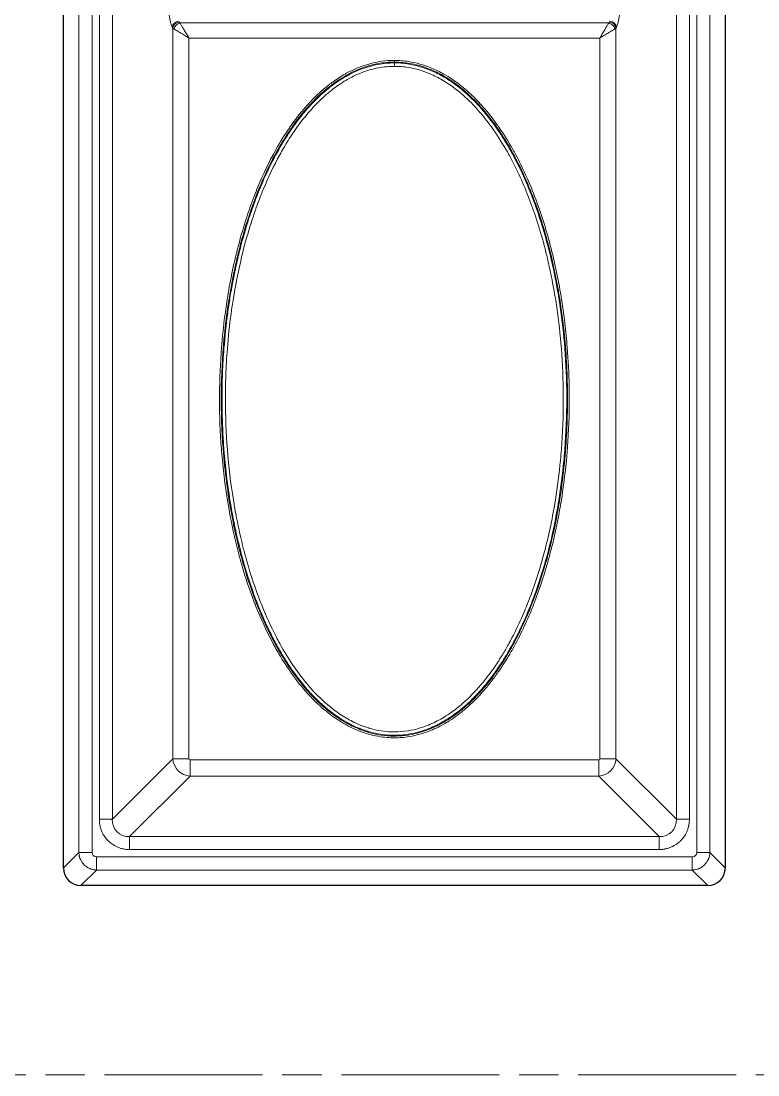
# Model space of a CAD drawing. Header units: millimetres. Extents: x 0 to 1486, y 0 to 1051.
# Drawn here: x 305.14 to 338.2, y 289.51 to 336.79 of the extents above; entities that cross this region are included whole.
import ezdxf

# ---------------------------------------------------------------- set-up
doc = ezdxf.new("R2010")
doc.units = ezdxf.units.MM
doc.header["$LTSCALE"] = 1.25
doc.linetypes.add('CHAIN', pattern=[0.3543, 0.2362, -0.0295, 0.0591, -0.0295])
for name, color, linetype, lineweight, true_color in [('Mittellinie(DIN)', 7, 'CHAIN', 15, 0x262659), ('Sichtbare Kanten(DIN)', 7, 'Continuous', 25, 0x262659), ('Sichtbare tangentiale Kanten(DIN)', 7, 'Continuous', 15, 0x1a1a3e)]:
    doc.layers.add(name, color=color, linetype=linetype, lineweight=lineweight, true_color=true_color)

msp = doc.modelspace()

# ---------------------------------------------------------------- linework, layer by layer
at = {"layer": 'Mittellinie(DIN)', "ltscale": 23.990969}
msp.add_line((192.013, 289.508), (1084.263, 289.508), dxfattribs=at)
at = {"layer": 'Sichtbare Kanten(DIN)'}
for p, q in [((307.038, 298.796), (307.038, 411.92)), ((336.738, 411.92), (336.738, 298.796)), ((335.95, 298.008), (307.826, 298.008))]:
    msp.add_line(p, q, dxfattribs=at)
for centre, major_axis in [((307.851, 298.82), (-0.583, -0.583)), ((335.926, 298.82), (0.583, -0.583))]:
    msp.add_ellipse(centre, major_axis=major_axis, ratio=0.970288, start_param=5.512866, end_param=7.053504, dxfattribs=at)
at = {"layer": 'Sichtbare tangentiale Kanten(DIN)'}
for p, q in [((307.732, 299.49), (307.732, 411.227)), ((308.323, 299.49), (308.323, 411.227)), ((335.454, 299.49), (335.454, 411.227)), ((336.045, 299.49), (336.045, 411.227)), ((308.651, 300.979), (308.651, 337.061)), ((309.233, 300.979), (309.233, 337.061)), ((312.236, 336.747), (312.214, 336.79)), ((312.268, 336.704), (331.508, 336.704)), ((331.541, 336.747), (331.562, 336.79)), ((334.544, 300.979), (334.544, 337.061)), ((335.126, 300.979), (335.126, 337.061)), ((311.945, 336.478), (311.923, 336.52)), ((311.945, 303.691), (311.945, 336.478)), ((331.832, 336.478), (331.853, 336.52)), ((331.832, 303.691), (331.832, 336.478)), ((312.672, 336.03), (331.104, 336.03)), ((312.672, 303.691), (312.672, 336.03)), ((331.104, 303.691), (331.104, 336.03)), ((321.888, 335.025), (321.888, 334.949)), ((321.888, 334.949), (321.888, 334.913)), ((321.888, 334.913), (321.888, 334.759)), ((309.233, 300.979), (311.945, 303.691)), ((311.945, 303.691), (312.672, 303.691)), ((312.721, 303.642), (331.056, 303.642)), ((312.721, 302.915), (312.721, 303.642)), ((331.056, 303.642), (331.056, 302.915)), ((331.832, 303.691), (331.104, 303.691)), ((334.544, 300.979), (331.832, 303.691)), ((310.009, 300.203), (312.721, 302.915)), ((312.721, 302.915), (331.056, 302.915)), ((333.767, 300.203), (331.056, 302.915)), ((308.651, 300.979), (309.233, 300.979)), ((335.126, 300.979), (334.544, 300.979)), ((310.009, 299.621), (310.009, 300.203)), ((310.009, 300.203), (333.767, 300.203)), ((333.767, 300.203), (333.767, 299.621)), ((307.038, 298.796), (307.732, 299.49)), ((307.732, 299.49), (308.323, 299.49)), ((310.009, 299.621), (333.767, 299.621)), ((336.045, 299.49), (335.454, 299.49)), ((336.738, 298.796), (336.045, 299.49)), ((308.52, 299.293), (335.257, 299.293)), ((308.52, 298.702), (308.52, 299.293)), ((335.257, 299.293), (335.257, 298.702)), ((307.826, 298.008), (308.52, 298.702)), ((308.52, 298.702), (335.257, 298.702)), ((335.95, 298.008), (335.257, 298.702))]:
    msp.add_line(p, q, dxfattribs=at)
for centre, major_axis, ratio, start_param, end_param in [((312.054, 337.595), (-0.001, 1.197), 0.249407, 2.033422, 2.685728), ((312.214, 336.52), (-0.267, -0.136), 0.876427, 4.292601, 5.756816), ((312.236, 336.478), (-0.267, -0.136), 0.876427, 4.292601, 5.756816), ((312.268, 336.434), (-0.212, -0.212), 0.822157, 4.024283, 5.400495), ((312.761, 336.799), (-0.539, 0), 0.439726, 0.219686, 0.413587), ((331.015, 336.799), (0.539, 0), 0.439726, 5.869599, 6.063499), ((331.508, 336.434), (0.212, -0.212), 0.822157, 0.88269, 2.258902), ((331.541, 336.478), (0.267, -0.136), 0.876427, 0.526369, 1.990584), ((331.562, 336.52), (0.267, -0.136), 0.876427, 0.526369, 1.990584), ((331.723, 337.595), (0.001, 1.197), 0.249407, 3.597457, 4.249764), ((312.726, 336.531), (-0.803, 0), 0.281851, 0.234549, 0.438861), ((331.051, 336.531), (0.803, 0), 0.281851, 5.844325, 6.048636), ((312.724, 303.694), (0.566, -0.566), 0.950188, 3.956104, 5.468674), ((312.724, 303.694), (0.0375, 0.0375), 0.943242, 2.385308, 3.897877), ((331.053, 303.694), (-0.566, -0.566), 0.950188, 0.814511, 2.327081), ((331.053, 303.694), (-0.0375, 0.0375), 0.943242, 2.385308, 3.897877), ((310.093, 301.063), (0.65, 0.65), 0.870843, 2.385491, 3.897694), ((333.683, 301.063), (-0.65, 0.65), 0.870843, 2.385491, 3.897694), ((308.526, 299.496), (-0.146, -0.146), 0.970883, 5.512439, 7.053932), ((335.251, 299.496), (-0.146, 0.146), 0.970883, 2.370846, 3.912339)]:
    msp.add_ellipse(centre, major_axis=major_axis, ratio=ratio, start_param=start_param, end_param=end_param, dxfattribs=at)
for points, knots in [([(312.268, 336.704), (312.274, 336.695), (312.279, 336.685), (312.285, 336.675), (312.292, 336.665), (312.298, 336.654), (312.305, 336.643), (312.316, 336.624), (312.328, 336.604), (312.341, 336.583), (312.343, 336.579), (312.346, 336.574), (312.348, 336.57), (312.374, 336.527), (312.402, 336.481), (312.431, 336.432), (312.437, 336.423), (312.443, 336.413), (312.449, 336.403), (312.484, 336.344), (312.521, 336.283), (312.558, 336.22), (312.577, 336.189), (312.596, 336.157), (312.615, 336.126), (312.625, 336.11), (312.634, 336.094), (312.644, 336.078), (312.653, 336.062), (312.663, 336.046), (312.672, 336.03)], [0, 0, 0, 0, 0.0583903, 0.0583903, 0.0583903, 0.1166231, 0.1166231, 0.1166231, 0.213731, 0.213731, 0.213731, 0.233069, 0.233069, 0.233069, 0.4274621, 0.4274621, 0.4274621, 0.4661163, 0.4661163, 0.4661163, 0.6989275, 0.6989275, 0.6989275, 0.8156207, 0.8156207, 0.8156207, 0.8739806, 0.8739806, 0.8739806, 0.9322842, 0.9322842, 0.9322842, 0.9322842]), ([(331.508, 336.704), (331.503, 336.695), (331.497, 336.685), (331.491, 336.675), (331.485, 336.665), (331.478, 336.654), (331.472, 336.643), (331.461, 336.624), (331.449, 336.604), (331.436, 336.583), (331.433, 336.579), (331.431, 336.574), (331.428, 336.57), (331.403, 336.527), (331.375, 336.481), (331.345, 336.432), (331.34, 336.423), (331.334, 336.413), (331.328, 336.403), (331.292, 336.344), (331.256, 336.283), (331.218, 336.22), (331.199, 336.189), (331.18, 336.157), (331.161, 336.126), (331.152, 336.11), (331.142, 336.094), (331.133, 336.078), (331.123, 336.062), (331.114, 336.046), (331.104, 336.03)], [0, 0, 0, 0, 0.0583903, 0.0583903, 0.0583903, 0.1166231, 0.1166231, 0.1166231, 0.2137311, 0.2137311, 0.2137311, 0.233069, 0.233069, 0.233069, 0.4274621, 0.4274621, 0.4274621, 0.4661163, 0.4661163, 0.4661163, 0.6989275, 0.6989275, 0.6989275, 0.8156207, 0.8156207, 0.8156207, 0.8739806, 0.8739806, 0.8739806, 0.9322842, 0.9322842, 0.9322842, 0.9322842]), ([(311.999, 336.434), (312.008, 336.429), (312.017, 336.423), (312.028, 336.417), (312.038, 336.411), (312.049, 336.405), (312.06, 336.398), (312.079, 336.387), (312.099, 336.375), (312.12, 336.362), (312.124, 336.36), (312.128, 336.357), (312.132, 336.354), (312.175, 336.329), (312.222, 336.301), (312.27, 336.272), (312.28, 336.266), (312.29, 336.26), (312.299, 336.254), (312.358, 336.219), (312.42, 336.182), (312.482, 336.144), (312.514, 336.125), (312.545, 336.107), (312.577, 336.087), (312.593, 336.078), (312.609, 336.068), (312.625, 336.059), (312.64, 336.049), (312.656, 336.04), (312.672, 336.03)], [0, 0, 0, 0, 0.0583903, 0.0583903, 0.0583903, 0.1166231, 0.1166231, 0.1166231, 0.213731, 0.213731, 0.213731, 0.233069, 0.233069, 0.233069, 0.4274621, 0.4274621, 0.4274621, 0.4661163, 0.4661163, 0.4661163, 0.6989275, 0.6989275, 0.6989275, 0.8156207, 0.8156207, 0.8156207, 0.8739806, 0.8739806, 0.8739806, 0.9322842, 0.9322842, 0.9322842, 0.9322842]), ([(331.778, 336.434), (331.769, 336.429), (331.759, 336.423), (331.749, 336.417), (331.739, 336.411), (331.728, 336.405), (331.717, 336.398), (331.698, 336.387), (331.678, 336.375), (331.657, 336.362), (331.653, 336.36), (331.648, 336.357), (331.644, 336.354), (331.601, 336.329), (331.555, 336.301), (331.506, 336.272), (331.497, 336.266), (331.487, 336.26), (331.477, 336.254), (331.418, 336.219), (331.357, 336.182), (331.294, 336.144), (331.263, 336.125), (331.231, 336.107), (331.2, 336.087), (331.184, 336.078), (331.168, 336.068), (331.152, 336.059), (331.136, 336.049), (331.12, 336.04), (331.104, 336.03)], [0, 0, 0, 0, 0.0583903, 0.0583903, 0.0583903, 0.1166231, 0.1166231, 0.1166231, 0.2137311, 0.2137311, 0.2137311, 0.233069, 0.233069, 0.233069, 0.4274621, 0.4274621, 0.4274621, 0.4661163, 0.4661163, 0.4661163, 0.6989275, 0.6989275, 0.6989275, 0.8156207, 0.8156207, 0.8156207, 0.8739806, 0.8739806, 0.8739806, 0.9322842, 0.9322842, 0.9322842, 0.9322842]), ([(321.888, 335.025), (322.101, 335.025), (322.315, 335.008), (322.525, 334.975), (322.697, 334.948), (322.867, 334.911), (323.034, 334.864), (323.21, 334.814), (323.382, 334.754), (323.551, 334.684), (323.74, 334.605), (323.923, 334.515), (324.101, 334.415), (324.233, 334.34), (324.363, 334.26), (324.489, 334.175), (324.683, 334.043), (324.87, 333.9), (325.049, 333.749), (325.141, 333.671), (325.23, 333.591), (325.317, 333.51), (325.512, 333.327), (325.698, 333.135), (325.874, 332.934), (326.098, 332.68), (326.307, 332.414), (326.503, 332.138), (326.531, 332.098), (326.559, 332.058), (326.587, 332.018), (326.807, 331.7), (327.011, 331.371), (327.2, 331.034), (327.225, 330.99), (327.25, 330.946), (327.274, 330.902), (327.435, 330.607), (327.586, 330.306), (327.728, 330.001), (327.891, 329.648), (328.042, 329.29), (328.181, 328.927), (328.456, 328.212), (328.687, 327.48), (328.881, 326.74), (328.883, 326.734), (328.884, 326.728), (328.886, 326.722), (329.082, 325.973), (329.24, 325.215), (329.365, 324.451), (329.432, 324.046), (329.489, 323.639), (329.537, 323.231), (329.579, 322.871), (329.615, 322.509), (329.643, 322.147), (329.689, 321.568), (329.718, 320.987), (329.729, 320.406), (329.733, 320.213), (329.735, 320.021), (329.735, 319.829), (329.735, 319.108), (329.709, 318.388), (329.656, 317.67), (329.652, 317.617), (329.648, 317.563), (329.644, 317.51), (329.582, 316.739), (329.49, 315.97), (329.365, 315.206), (329.364, 315.198), (329.363, 315.19), (329.361, 315.183), (329.237, 314.427), (329.08, 313.676), (328.886, 312.936), (328.837, 312.749), (328.786, 312.563), (328.733, 312.378), (328.571, 311.82), (328.388, 311.268), (328.179, 310.726), (328.144, 310.633), (328.107, 310.54), (328.07, 310.447), (327.818, 309.822), (327.531, 309.211), (327.201, 308.623), (327.156, 308.545), (327.111, 308.467), (327.066, 308.389), (326.915, 308.134), (326.756, 307.883), (326.587, 307.639), (326.489, 307.498), (326.387, 307.358), (326.283, 307.222), (326.152, 307.051), (326.016, 306.885), (325.874, 306.723), (325.689, 306.513), (325.495, 306.311), (325.289, 306.121), (325.211, 306.049), (325.131, 305.978), (325.049, 305.909), (324.829, 305.723), (324.597, 305.55), (324.354, 305.395), (324.271, 305.342), (324.186, 305.291), (324.101, 305.243), (323.882, 305.119), (323.654, 305.011), (323.419, 304.921), (323.293, 304.873), (323.164, 304.83), (323.034, 304.793), (322.879, 304.749), (322.721, 304.714), (322.563, 304.688), (322.34, 304.651), (322.114, 304.632), (321.888, 304.632), (321.777, 304.632), (321.666, 304.637), (321.555, 304.646), (321.281, 304.668), (321.008, 304.718), (320.743, 304.793), (320.738, 304.794), (320.734, 304.796), (320.729, 304.797), (320.437, 304.88), (320.154, 304.994), (319.883, 305.131), (319.813, 305.167), (319.744, 305.204), (319.676, 305.243), (319.444, 305.374), (319.221, 305.522), (319.009, 305.683), (318.913, 305.756), (318.819, 305.831), (318.727, 305.909), (318.492, 306.108), (318.27, 306.323), (318.06, 306.548), (318.007, 306.606), (317.954, 306.664), (317.902, 306.723), (317.647, 307.014), (317.41, 307.321), (317.19, 307.639), (317.17, 307.668), (317.15, 307.697), (317.131, 307.726), (316.933, 308.017), (316.748, 308.317), (316.576, 308.623), (316.52, 308.722), (316.466, 308.821), (316.413, 308.921), (316.138, 309.439), (315.895, 309.973), (315.679, 310.518), (315.651, 310.587), (315.624, 310.656), (315.597, 310.726), (315.389, 311.268), (315.205, 311.82), (315.044, 312.378), (314.99, 312.563), (314.939, 312.749), (314.89, 312.936), (314.723, 313.575), (314.583, 314.221), (314.468, 314.872), (314.448, 314.983), (314.429, 315.095), (314.411, 315.206), (314.286, 315.97), (314.194, 316.739), (314.133, 317.51), (314.131, 317.538), (314.128, 317.567), (314.126, 317.595), (314.07, 318.338), (314.042, 319.083), (314.042, 319.829), (314.042, 319.9), (314.042, 319.97), (314.042, 320.041), (314.047, 320.744), (314.077, 321.447), (314.133, 322.147), (314.143, 322.278), (314.154, 322.408), (314.167, 322.538), (314.226, 323.178), (314.307, 323.817), (314.411, 324.451), (314.471, 324.814), (314.538, 325.177), (314.613, 325.537), (314.696, 325.934), (314.788, 326.329), (314.89, 326.722), (315.002, 327.148), (315.126, 327.572), (315.263, 327.991), (315.366, 328.307), (315.478, 328.621), (315.597, 328.931), (315.652, 329.073), (315.708, 329.214), (315.766, 329.354), (315.997, 329.914), (316.257, 330.461), (316.552, 330.99), (316.56, 331.005), (316.568, 331.019), (316.576, 331.034), (316.766, 331.371), (316.969, 331.7), (317.19, 332.018), (317.199, 332.032), (317.209, 332.046), (317.219, 332.06), (317.431, 332.363), (317.658, 332.656), (317.902, 332.934), (318.031, 333.08), (318.164, 333.222), (318.303, 333.359), (318.439, 333.494), (318.581, 333.624), (318.727, 333.749), (318.859, 333.861), (318.996, 333.968), (319.136, 334.069), (319.31, 334.194), (319.49, 334.31), (319.675, 334.415), (319.825, 334.499), (319.98, 334.577), (320.137, 334.646), (320.334, 334.732), (320.536, 334.805), (320.743, 334.864), (321.115, 334.969), (321.502, 335.025), (321.888, 335.025)], [0, 0, 0, 0, 0.639708, 0.639708, 0.639708, 1.160348, 1.160348, 1.160348, 1.708499, 1.708499, 1.708499, 2.321068, 2.321068, 2.321068, 2.777127, 2.777127, 2.777127, 3.481707, 3.481707, 3.481707, 3.840961, 3.840961, 3.840961, 4.642216, 4.642216, 4.642216, 5.656868, 5.656868, 5.656868, 5.802986, 5.802986, 5.802986, 6.963587, 6.963587, 6.963587, 7.114552, 7.114552, 7.114552, 8.124051, 8.124051, 8.124051, 9.289556, 9.289556, 9.289556, 11.587453, 11.587453, 11.587453, 11.605982, 11.605982, 11.605982, 13.927144, 13.927144, 13.927144, 15.159529, 15.159529, 15.159529, 16.248341, 16.248341, 16.248341, 17.992352, 17.992352, 17.992352, 18.569576, 18.569576, 18.569576, 20.730291, 20.730291, 20.730291, 20.890769, 20.890769, 20.890769, 23.211965, 23.211965, 23.211965, 23.235727, 23.235727, 23.235727, 25.53318, 25.53318, 25.53318, 26.112017, 26.112017, 26.112017, 27.854377, 27.854377, 27.854377, 28.153739, 28.153739, 28.153739, 30.175566, 30.175566, 30.175566, 30.445968, 30.445968, 30.445968, 31.33622, 31.33622, 31.33622, 31.85246, 31.85246, 31.85246, 32.496894, 32.496894, 32.496894, 33.336993, 33.336993, 33.336993, 33.657412, 33.657412, 33.657412, 34.522413, 34.522413, 34.522413, 34.818036, 34.818036, 34.818036, 35.57249, 35.57249, 35.57249, 35.978641, 35.978641, 35.978641, 36.46173, 36.46173, 36.46173, 37.139135, 37.139135, 37.139135, 37.472442, 37.472442, 37.472442, 38.299742, 38.299742, 38.299742, 38.313597, 38.313597, 38.313597, 39.224503, 39.224503, 39.224503, 39.460285, 39.460285, 39.460285, 40.259784, 40.259784, 40.259784, 40.620853, 40.620853, 40.620853, 41.545701, 41.545701, 41.545701, 41.781511, 41.781511, 41.781511, 42.942132, 42.942132, 42.942132, 43.047049, 43.047049, 43.047049, 44.102719, 44.102719, 44.102719, 44.442229, 44.442229, 44.442229, 46.200033, 46.200033, 46.200033, 46.423921, 46.423921, 46.423921, 48.166433, 48.166433, 48.166433, 48.745108, 48.745108, 48.745108, 50.727284, 50.727284, 50.727284, 51.066318, 51.066318, 51.066318, 53.387519, 53.387519, 53.387519, 53.473034, 53.473034, 53.473034, 55.708716, 55.708716, 55.708716, 55.921312, 55.921312, 55.921312, 58.029915, 58.029915, 58.029915, 58.421576, 58.421576, 58.421576, 60.351166, 60.351166, 60.351166, 61.455449, 61.455449, 61.455449, 62.672368, 62.672368, 62.672368, 63.995258, 63.995258, 63.995258, 64.993535, 64.993535, 64.993535, 65.448701, 65.448701, 65.448701, 67.264643, 67.264643, 67.264643, 67.314699, 67.314699, 67.314699, 68.475297, 68.475297, 68.475297, 68.525889, 68.525889, 68.525889, 69.636002, 69.636002, 69.636002, 70.220476, 70.220476, 70.220476, 70.796631, 70.796631, 70.796631, 71.316647, 71.316647, 71.316647, 71.957253, 71.957253, 71.957253, 72.473802, 72.473802, 72.473802, 73.117889, 73.117889, 73.117889, 74.278288, 74.278288, 74.278288, 74.278288]), ([(321.888, 334.949), (322.15, 334.949), (322.709, 334.893), (323.583, 334.623), (324.462, 334.139), (325.311, 333.448), (326.071, 332.62), (326.702, 331.737), (327.435, 330.501), (328.172, 328.857), (328.797, 326.872), (329.215, 324.986), (329.529, 322.896), (329.695, 320.452), (329.622, 317.597), (329.282, 314.9), (328.724, 312.494), (328.007, 310.383), (327.164, 308.62), (326.206, 307.191), (325.301, 306.188), (324.369, 305.454), (323.48, 304.995), (322.547, 304.727), (321.565, 304.673), (320.644, 304.873), (319.89, 305.196), (319.26, 305.575), (318.658, 306.051), (318.054, 306.646), (317.485, 307.335), (316.944, 308.129), (316.339, 309.183), (315.695, 310.599), (315.056, 312.489), (314.505, 314.845), (314.174, 317.414), (314.085, 320.067), (314.213, 322.638), (314.59, 325.29), (315.182, 327.615), (315.883, 329.501), (316.494, 330.768), (317.11, 331.787), (317.683, 332.582), (318.408, 333.394), (319.233, 334.087), (320.183, 334.62), (321.051, 334.893), (321.641, 334.949), (321.888, 334.949)], [0, 0, 0, 0, 0.801473, 1.708499, 2.777127, 3.840961, 5.018658, 6.172353, 7.114552, 9.351003, 11.587453, 13.373491, 15.159529, 17.94491, 20.730291, 23.740723, 26.112017, 28.153739, 30.445968, 31.987116, 33.336993, 34.522413, 35.57249, 36.368743, 37.472442, 38.554664, 39.224503, 39.965544, 40.78815, 41.545701, 42.532728, 43.487478, 44.442229, 46.200033, 48.166433, 50.445565, 53.473034, 55.947305, 58.421576, 61.208417, 63.995258, 65.629951, 67.264643, 68.228999, 69.222094, 70.220476, 71.519846, 72.473802, 73.523577, 74.278288, 74.278288, 74.278288, 74.278288]), ([(321.888, 334.913), (322.281, 334.913), (322.674, 334.852), (323.05, 334.742), (323.22, 334.692), (323.387, 334.631), (323.55, 334.562), (323.746, 334.478), (323.937, 334.381), (324.121, 334.274), (324.236, 334.206), (324.349, 334.134), (324.459, 334.059), (324.669, 333.915), (324.87, 333.757), (325.061, 333.59), (325.103, 333.553), (325.146, 333.515), (325.187, 333.477), (325.43, 333.254), (325.658, 333.016), (325.871, 332.766), (325.932, 332.695), (325.992, 332.623), (326.051, 332.55), (326.233, 332.323), (326.404, 332.089), (326.566, 331.849), (326.616, 331.775), (326.665, 331.7), (326.714, 331.625), (326.872, 331.378), (327.022, 331.125), (327.164, 330.868), (327.171, 330.855), (327.178, 330.842), (327.186, 330.828), (327.341, 330.544), (327.486, 330.254), (327.622, 329.961), (327.786, 329.609), (327.936, 329.252), (328.075, 328.89), (328.088, 328.856), (328.101, 328.821), (328.114, 328.786), (328.238, 328.459), (328.352, 328.129), (328.458, 327.796), (328.583, 327.403), (328.697, 327.006), (328.8, 326.607), (328.86, 326.373), (328.916, 326.138), (328.969, 325.902), (329.083, 325.395), (329.181, 324.885), (329.264, 324.372), (329.285, 324.24), (329.306, 324.108), (329.325, 323.975), (329.416, 323.355), (329.485, 322.732), (329.534, 322.107), (329.589, 321.402), (329.618, 320.694), (329.622, 319.987), (329.622, 319.934), (329.622, 319.881), (329.622, 319.829), (329.622, 319.068), (329.593, 318.308), (329.534, 317.55), (329.521, 317.385), (329.506, 317.219), (329.491, 317.053), (329.434, 316.462), (329.359, 315.872), (329.264, 315.285), (329.203, 314.905), (329.133, 314.525), (329.054, 314.148), (328.978, 313.78), (328.893, 313.414), (328.8, 313.05), (328.638, 312.422), (328.45, 311.799), (328.231, 311.188), (328.193, 311.082), (328.154, 310.976), (328.114, 310.871), (328.01, 310.595), (327.899, 310.321), (327.781, 310.049), (327.596, 309.625), (327.394, 309.207), (327.17, 308.801), (327.168, 308.797), (327.166, 308.793), (327.164, 308.789), (327.028, 308.542), (326.885, 308.3), (326.733, 308.062), (326.678, 307.977), (326.623, 307.892), (326.566, 307.809), (326.402, 307.566), (326.228, 307.329), (326.044, 307.099), (325.987, 307.029), (325.929, 306.96), (325.871, 306.891), (325.664, 306.649), (325.444, 306.418), (325.21, 306.201), (325.161, 306.156), (325.111, 306.111), (325.061, 306.067), (324.866, 305.897), (324.662, 305.738), (324.448, 305.592), (324.341, 305.519), (324.232, 305.45), (324.121, 305.384), (324.027, 305.33), (323.932, 305.278), (323.836, 305.229), (323.63, 305.125), (323.418, 305.035), (323.199, 304.962), (323.15, 304.945), (323.1, 304.93), (323.05, 304.915), (322.878, 304.864), (322.703, 304.824), (322.526, 304.796), (322.315, 304.762), (322.102, 304.745), (321.888, 304.745), (321.79, 304.745), (321.691, 304.748), (321.593, 304.756), (321.299, 304.778), (321.008, 304.832), (320.726, 304.915), (320.71, 304.92), (320.693, 304.925), (320.677, 304.93), (320.339, 305.034), (320.015, 305.179), (319.71, 305.353), (319.692, 305.363), (319.674, 305.374), (319.656, 305.384), (319.455, 305.502), (319.263, 305.632), (319.078, 305.772), (318.954, 305.866), (318.833, 305.965), (318.716, 306.067), (318.648, 306.126), (318.582, 306.187), (318.516, 306.248), (318.301, 306.451), (318.098, 306.666), (317.907, 306.89), (317.676, 307.16), (317.462, 307.442), (317.262, 307.733), (317.245, 307.758), (317.227, 307.783), (317.21, 307.809), (317.101, 307.97), (316.996, 308.135), (316.894, 308.302), (316.797, 308.462), (316.703, 308.625), (316.613, 308.789), (316.51, 308.975), (316.412, 309.163), (316.318, 309.353), (316.129, 309.736), (315.957, 310.126), (315.798, 310.521), (315.752, 310.637), (315.706, 310.754), (315.662, 310.871), (315.464, 311.396), (315.289, 311.929), (315.135, 312.468), (315.08, 312.661), (315.027, 312.855), (314.977, 313.05), (314.856, 313.519), (314.75, 313.992), (314.658, 314.467), (314.605, 314.739), (314.556, 315.012), (314.512, 315.285), (314.391, 316.036), (314.302, 316.792), (314.242, 317.55), (314.222, 317.806), (314.206, 318.063), (314.193, 318.319), (314.167, 318.822), (314.154, 319.325), (314.154, 319.829), (314.154, 320.222), (314.162, 320.616), (314.178, 321.01), (314.192, 321.376), (314.214, 321.742), (314.243, 322.107), (314.284, 322.637), (314.34, 323.165), (314.411, 323.691), (314.442, 323.919), (314.476, 324.146), (314.512, 324.372), (314.592, 324.863), (314.685, 325.351), (314.792, 325.836), (314.85, 326.094), (314.911, 326.351), (314.977, 326.607), (315.092, 327.055), (315.221, 327.5), (315.365, 327.94), (315.457, 328.224), (315.556, 328.506), (315.662, 328.786), (315.693, 328.869), (315.725, 328.951), (315.758, 329.034), (315.9, 329.394), (316.053, 329.751), (316.22, 330.102), (316.344, 330.361), (316.474, 330.617), (316.613, 330.868), (316.669, 330.97), (316.726, 331.071), (316.785, 331.172), (316.914, 331.392), (317.049, 331.609), (317.192, 331.822), (317.198, 331.831), (317.204, 331.84), (317.21, 331.849), (317.347, 332.052), (317.491, 332.251), (317.643, 332.445), (317.728, 332.554), (317.815, 332.661), (317.905, 332.767), (318.094, 332.987), (318.293, 333.198), (318.504, 333.398), (318.574, 333.463), (318.644, 333.528), (318.716, 333.59), (318.899, 333.751), (319.091, 333.902), (319.292, 334.041), (319.41, 334.123), (319.531, 334.201), (319.655, 334.274), (319.825, 334.373), (320, 334.463), (320.18, 334.542), (320.357, 334.62), (320.54, 334.687), (320.726, 334.742), (320.867, 334.783), (321.01, 334.818), (321.154, 334.844), (321.396, 334.889), (321.642, 334.913), (321.888, 334.913)], [0, 0, 0, 0, 1.13436, 1.13436, 1.13436, 1.648132, 1.648132, 1.648132, 2.268893, 2.268893, 2.268893, 2.658644, 2.658644, 2.658644, 3.403508, 3.403508, 3.403508, 3.570243, 3.570243, 3.570243, 4.538009, 4.538009, 4.538009, 4.814995, 4.814995, 4.814995, 5.672522, 5.672522, 5.672522, 5.936787, 5.936787, 5.936787, 6.807049, 6.807049, 6.807049, 6.85221, 6.85221, 6.85221, 7.813767, 7.813767, 7.813767, 8.965202, 8.965202, 8.965202, 9.076064, 9.076064, 9.076064, 10.116636, 10.116636, 10.116636, 11.345066, 11.345066, 11.345066, 12.065149, 12.065149, 12.065149, 13.614093, 13.614093, 13.614093, 14.013663, 14.013663, 14.013663, 15.88308, 15.88308, 15.88308, 17.995019, 17.995019, 17.995019, 18.152131, 18.152131, 18.152131, 20.421151, 20.421151, 20.421151, 20.917399, 20.917399, 20.917399, 22.690238, 22.690238, 22.690238, 23.83978, 23.83978, 23.83978, 24.959232, 24.959232, 24.959232, 26.893631, 26.893631, 26.893631, 27.228211, 27.228211, 27.228211, 28.107348, 28.107348, 28.107348, 29.483886, 29.483886, 29.483886, 29.497213, 29.497213, 29.497213, 30.332062, 30.332062, 30.332062, 30.631736, 30.631736, 30.631736, 31.500075, 31.500075, 31.500075, 31.766262, 31.766262, 31.766262, 32.704434, 32.704434, 32.704434, 32.900755, 32.900755, 32.900755, 33.658217, 33.658217, 33.658217, 34.035302, 34.035302, 34.035302, 34.350766, 34.350766, 34.350766, 35.019428, 35.019428, 35.019428, 35.169775, 35.169775, 35.169775, 35.688089, 35.688089, 35.688089, 36.304253, 36.304253, 36.304253, 36.588432, 36.588432, 36.588432, 37.438768, 37.438768, 37.438768, 37.488776, 37.488776, 37.488776, 38.512582, 38.512582, 38.512582, 38.573276, 38.573276, 38.573276, 39.250927, 39.250927, 39.250927, 39.707763, 39.707763, 39.707763, 39.971507, 39.971507, 39.971507, 40.840853, 40.840853, 40.840853, 41.886498, 41.886498, 41.886498, 41.976802, 41.976802, 41.976802, 42.555048, 42.555048, 42.555048, 43.111289, 43.111289, 43.111289, 43.74126, 43.74126, 43.74126, 45.007841, 45.007841, 45.007841, 45.380295, 45.380295, 45.380295, 47.050279, 47.050279, 47.050279, 47.649332, 47.649332, 47.649332, 49.092716, 49.092716, 49.092716, 49.918292, 49.918292, 49.918292, 52.18734, 52.18734, 52.18734, 52.954306, 52.954306, 52.954306, 54.456398, 54.456398, 54.456398, 55.632024, 55.632024, 55.632024, 56.72542, 56.72542, 56.72542, 58.309742, 58.309742, 58.309742, 58.994445, 58.994445, 58.994445, 60.475949, 60.475949, 60.475949, 61.263459, 61.263459, 61.263459, 62.642156, 62.642156, 62.642156, 63.532468, 63.532468, 63.532468, 63.795658, 63.795658, 63.795658, 64.94916, 64.94916, 64.94916, 65.801482, 65.801482, 65.801482, 66.146102, 66.146102, 66.146102, 66.904062, 66.904062, 66.904062, 66.935983, 66.935983, 66.935983, 67.662022, 67.662022, 67.662022, 68.070543, 68.070543, 68.070543, 68.924954, 68.924954, 68.924954, 69.205049, 69.205049, 69.205049, 69.919449, 69.919449, 69.919449, 70.33964, 70.33964, 70.33964, 70.911285, 70.911285, 70.911285, 71.474241, 71.474241, 71.474241, 71.898749, 71.898749, 71.898749, 72.608523, 72.608523, 72.608523, 72.608523]), ([(321.888, 334.759), (322.095, 334.759), (322.302, 334.742), (322.506, 334.709), (322.675, 334.682), (322.843, 334.644), (323.007, 334.595), (323.171, 334.547), (323.332, 334.488), (323.49, 334.421), (323.68, 334.34), (323.865, 334.246), (324.044, 334.141), (324.156, 334.076), (324.265, 334.006), (324.372, 333.933), (324.577, 333.792), (324.773, 333.638), (324.96, 333.475), (325.002, 333.438), (325.043, 333.401), (325.084, 333.364), (325.318, 333.149), (325.538, 332.919), (325.745, 332.678), (325.748, 332.675), (325.751, 332.671), (325.755, 332.667), (325.949, 332.44), (326.132, 332.202), (326.305, 331.958), (326.35, 331.893), (326.395, 331.829), (326.439, 331.763), (326.651, 331.45), (326.847, 331.126), (327.03, 330.795), (327.037, 330.781), (327.044, 330.768), (327.051, 330.755), (327.18, 330.52), (327.301, 330.281), (327.416, 330.039), (327.573, 329.71), (327.718, 329.376), (327.853, 329.037), (327.893, 328.936), (327.932, 328.834), (327.971, 328.732), (328.094, 328.408), (328.207, 328.08), (328.312, 327.749), (328.437, 327.359), (328.549, 326.965), (328.651, 326.569), (328.701, 326.376), (328.748, 326.183), (328.792, 325.99), (328.918, 325.446), (329.024, 324.898), (329.113, 324.348), (329.134, 324.216), (329.154, 324.085), (329.174, 323.953), (329.264, 323.336), (329.333, 322.717), (329.381, 322.096), (329.436, 321.394), (329.465, 320.69), (329.469, 319.986), (329.469, 319.933), (329.469, 319.881), (329.469, 319.829), (329.469, 319.072), (329.44, 318.316), (329.381, 317.562), (329.369, 317.402), (329.355, 317.242), (329.34, 317.082), (329.283, 316.489), (329.208, 315.898), (329.113, 315.309), (329.052, 314.931), (328.982, 314.554), (328.904, 314.179), (328.828, 313.814), (328.744, 313.45), (328.651, 313.089), (328.463, 312.356), (328.238, 311.633), (327.971, 310.925), (327.704, 310.217), (327.394, 309.525), (327.03, 308.863), (326.948, 308.715), (326.864, 308.568), (326.777, 308.423), (326.669, 308.244), (326.557, 308.068), (326.439, 307.894), (326.277, 307.655), (326.106, 307.421), (325.924, 307.196), (325.869, 307.126), (325.812, 307.058), (325.754, 306.991), (325.508, 306.703), (325.244, 306.431), (324.96, 306.182), (324.934, 306.16), (324.908, 306.138), (324.883, 306.116), (324.716, 305.975), (324.542, 305.841), (324.362, 305.718), (324.258, 305.647), (324.152, 305.58), (324.043, 305.516), (323.841, 305.398), (323.631, 305.293), (323.415, 305.205), (323.281, 305.151), (323.145, 305.103), (323.007, 305.062), (322.841, 305.013), (322.672, 304.974), (322.502, 304.947), (322.299, 304.914), (322.094, 304.898), (321.888, 304.898), (321.798, 304.898), (321.709, 304.901), (321.619, 304.907), (321.332, 304.927), (321.046, 304.98), (320.77, 305.062), (320.754, 305.067), (320.738, 305.071), (320.722, 305.076), (320.474, 305.153), (320.233, 305.252), (320.002, 305.369), (319.911, 305.416), (319.821, 305.465), (319.733, 305.516), (319.538, 305.631), (319.351, 305.757), (319.171, 305.894), (319.049, 305.986), (318.931, 306.082), (318.817, 306.182), (318.567, 306.401), (318.333, 306.637), (318.114, 306.885), (318.083, 306.92), (318.052, 306.955), (318.022, 306.991), (317.796, 307.255), (317.585, 307.533), (317.388, 307.82), (317.371, 307.845), (317.354, 307.869), (317.337, 307.894), (317.125, 308.208), (316.929, 308.531), (316.747, 308.863), (316.694, 308.958), (316.643, 309.054), (316.592, 309.151), (316.351, 309.615), (316.135, 310.092), (315.94, 310.578), (315.894, 310.693), (315.849, 310.809), (315.805, 310.925), (315.574, 311.538), (315.375, 312.162), (315.203, 312.794), (315.177, 312.892), (315.151, 312.99), (315.125, 313.089), (315.005, 313.555), (314.9, 314.024), (314.808, 314.497), (314.755, 314.767), (314.707, 315.038), (314.663, 315.309), (314.543, 316.056), (314.454, 316.808), (314.395, 317.562), (314.336, 318.316), (314.307, 319.072), (314.307, 319.829), (314.307, 320.176), (314.313, 320.524), (314.326, 320.872), (314.34, 321.28), (314.363, 321.688), (314.395, 322.095), (314.436, 322.622), (314.492, 323.147), (314.563, 323.671), (314.594, 323.897), (314.627, 324.123), (314.664, 324.348), (314.751, 324.889), (314.855, 325.427), (314.977, 325.961), (315.024, 326.164), (315.073, 326.367), (315.125, 326.569), (315.24, 327.014), (315.368, 327.455), (315.51, 327.892), (315.602, 328.174), (315.701, 328.454), (315.805, 328.732), (315.873, 328.911), (315.943, 329.088), (316.016, 329.265), (316.232, 329.787), (316.475, 330.299), (316.747, 330.795), (316.802, 330.895), (316.859, 330.995), (316.917, 331.094), (317.05, 331.322), (317.19, 331.545), (317.337, 331.763), (317.401, 331.857), (317.466, 331.951), (317.532, 332.043), (317.687, 332.258), (317.85, 332.466), (318.022, 332.667), (318.207, 332.883), (318.403, 333.091), (318.61, 333.287), (318.677, 333.351), (318.746, 333.414), (318.817, 333.475), (318.996, 333.632), (319.183, 333.78), (319.379, 333.915), (319.494, 333.995), (319.612, 334.071), (319.733, 334.141), (319.897, 334.238), (320.067, 334.325), (320.241, 334.402), (320.413, 334.477), (320.59, 334.542), (320.77, 334.595), (320.905, 334.635), (321.043, 334.668), (321.182, 334.694), (321.415, 334.737), (321.652, 334.759), (321.888, 334.759)], [0, 0, 0, 0, 0.620901, 0.620901, 0.620901, 1.134291, 1.134291, 1.134291, 1.648132, 1.648132, 1.648132, 2.268896, 2.268896, 2.268896, 2.658644, 2.658644, 2.658644, 3.403509, 3.403509, 3.403509, 3.570243, 3.570243, 3.570243, 4.522872, 4.522872, 4.522872, 4.538033, 4.538033, 4.538033, 5.435647, 5.435647, 5.435647, 5.672526, 5.672526, 5.672526, 6.807049, 6.807049, 6.807049, 6.85221, 6.85221, 6.85221, 7.65563, 7.65563, 7.65563, 8.748582, 8.748582, 8.748582, 9.07605, 9.07605, 9.07605, 10.116636, 10.116636, 10.116636, 11.345061, 11.345061, 11.345061, 11.940907, 11.940907, 11.940907, 13.614094, 13.614094, 13.614094, 14.013663, 14.013663, 14.013663, 15.883041, 15.883041, 15.883041, 17.995019, 17.995019, 17.995019, 18.152131, 18.152131, 18.152131, 20.421151, 20.421151, 20.421151, 20.902488, 20.902488, 20.902488, 22.690208, 22.690208, 22.690208, 23.83978, 23.83978, 23.83978, 24.959232, 24.959232, 24.959232, 27.228332, 27.228332, 27.228332, 29.497264, 29.497264, 29.497264, 30.004132, 30.004132, 30.004132, 30.631822, 30.631822, 30.631822, 31.500075, 31.500075, 31.500075, 31.766262, 31.766262, 31.766262, 32.900744, 32.900744, 32.900744, 33.002604, 33.002604, 33.002604, 33.658217, 33.658217, 33.658217, 34.035386, 34.035386, 34.035386, 34.737409, 34.737409, 34.737409, 35.169886, 35.169886, 35.169886, 35.688089, 35.688089, 35.688089, 36.304254, 36.304254, 36.304254, 36.573387, 36.573387, 36.573387, 37.438768, 37.438768, 37.438768, 37.488776, 37.488776, 37.488776, 38.267108, 38.267108, 38.267108, 38.573188, 38.573188, 38.573188, 39.250927, 39.250927, 39.250927, 39.707618, 39.707618, 39.707618, 40.702482, 40.702482, 40.702482, 40.842288, 40.842288, 40.842288, 41.886498, 41.886498, 41.886498, 41.976801, 41.976801, 41.976801, 43.111293, 43.111293, 43.111293, 43.438274, 43.438274, 43.438274, 45.007841, 45.007841, 45.007841, 45.380294, 45.380294, 45.380294, 47.344178, 47.344178, 47.344178, 47.649338, 47.649338, 47.649338, 49.092716, 49.092716, 49.092716, 49.918319, 49.918319, 49.918319, 52.187343, 52.187343, 52.187343, 54.456392, 54.456392, 54.456392, 55.49965, 55.49965, 55.49965, 56.725435, 56.725435, 56.725435, 58.309742, 58.309742, 58.309742, 58.994439, 58.994439, 58.994439, 60.637765, 60.637765, 60.637765, 61.26347, 61.26347, 61.26347, 62.642156, 62.642156, 62.642156, 63.532496, 63.532496, 63.532496, 64.10511, 64.10511, 64.10511, 65.801507, 65.801507, 65.801507, 66.146102, 66.146102, 66.146102, 66.936006, 66.936006, 66.936006, 67.277478, 67.277478, 67.277478, 68.070691, 68.070691, 68.070691, 68.924954, 68.924954, 68.924954, 69.205049, 69.205049, 69.205049, 69.919449, 69.919449, 69.919449, 70.339628, 70.339628, 70.339628, 70.911285, 70.911285, 70.911285, 71.474194, 71.474194, 71.474194, 71.898749, 71.898749, 71.898749, 72.608523, 72.608523, 72.608523, 72.608523]), ([(308.651, 300.979), (308.651, 300.953), (308.651, 300.927), (308.653, 300.901), (308.654, 300.882), (308.655, 300.863), (308.657, 300.843), (308.658, 300.837), (308.658, 300.831), (308.659, 300.824), (308.662, 300.799), (308.665, 300.773), (308.669, 300.748), (308.672, 300.735), (308.674, 300.722), (308.676, 300.71), (308.679, 300.697), (308.681, 300.685), (308.684, 300.672), (308.69, 300.647), (308.696, 300.622), (308.703, 300.598), (308.71, 300.573), (308.717, 300.549), (308.726, 300.525), (308.734, 300.501), (308.743, 300.477), (308.752, 300.453), (308.762, 300.43), (308.772, 300.406), (308.783, 300.384), (308.838, 300.269), (308.908, 300.163), (308.992, 300.069), (309.009, 300.05), (309.026, 300.031), (309.044, 300.014), (309.062, 299.996), (309.08, 299.979), (309.099, 299.962), (309.193, 299.878), (309.299, 299.808), (309.414, 299.753), (309.437, 299.742), (309.46, 299.732), (309.483, 299.722), (309.507, 299.713), (309.531, 299.704), (309.555, 299.696), (309.579, 299.687), (309.603, 299.68), (309.628, 299.673), (309.652, 299.666), (309.677, 299.66), (309.702, 299.654), (309.715, 299.651), (309.727, 299.649), (309.74, 299.646), (309.752, 299.644), (309.765, 299.641), (309.778, 299.639), (309.803, 299.635), (309.829, 299.632), (309.854, 299.629), (309.861, 299.628), (309.867, 299.628), (309.873, 299.627), (309.893, 299.625), (309.912, 299.624), (309.931, 299.623), (309.957, 299.621), (309.983, 299.621), (310.009, 299.621)], [-5.513202, -5.513202, -5.513202, -5.513202, -5.436809, -5.436809, -5.436809, -5.379514, -5.379514, -5.379514, -5.360415, -5.360415, -5.360415, -5.284022, -5.284022, -5.284022, -5.245825, -5.245825, -5.245825, -5.207629, -5.207629, -5.207629, -5.131235, -5.131235, -5.131235, -5.054842, -5.054842, -5.054842, -4.978448, -4.978448, -4.978448, -4.902055, -4.902055, -4.902055, -4.520088, -4.520088, -4.520088, -4.443694, -4.443694, -4.443694, -4.367301, -4.367301, -4.367301, -3.985334, -3.985334, -3.985334, -3.90894, -3.90894, -3.90894, -3.832547, -3.832547, -3.832547, -3.756153, -3.756153, -3.756153, -3.67976, -3.67976, -3.67976, -3.641563, -3.641563, -3.641563, -3.603367, -3.603367, -3.603367, -3.526973, -3.526973, -3.526973, -3.507875, -3.507875, -3.507875, -3.45058, -3.45058, -3.45058, -3.374186, -3.374186, -3.374186, -3.374186]), ([(335.126, 300.979), (335.126, 300.953), (335.125, 300.927), (335.124, 300.901), (335.123, 300.882), (335.121, 300.863), (335.119, 300.843), (335.119, 300.837), (335.118, 300.831), (335.117, 300.824), (335.115, 300.799), (335.111, 300.773), (335.107, 300.748), (335.105, 300.735), (335.103, 300.722), (335.1, 300.71), (335.098, 300.697), (335.095, 300.685), (335.092, 300.672), (335.087, 300.647), (335.081, 300.622), (335.074, 300.598), (335.067, 300.573), (335.059, 300.549), (335.051, 300.525), (335.042, 300.501), (335.034, 300.477), (335.024, 300.453), (335.014, 300.43), (335.004, 300.406), (334.993, 300.384), (334.939, 300.269), (334.868, 300.163), (334.785, 300.069), (334.768, 300.05), (334.751, 300.031), (334.733, 300.014), (334.715, 299.996), (334.697, 299.979), (334.678, 299.962), (334.584, 299.878), (334.477, 299.808), (334.363, 299.753), (334.34, 299.742), (334.317, 299.732), (334.293, 299.722), (334.27, 299.713), (334.246, 299.704), (334.222, 299.696), (334.198, 299.687), (334.173, 299.68), (334.149, 299.673), (334.124, 299.666), (334.099, 299.66), (334.074, 299.654), (334.062, 299.651), (334.049, 299.649), (334.037, 299.646), (334.024, 299.644), (334.011, 299.641), (333.999, 299.639), (333.973, 299.635), (333.948, 299.632), (333.922, 299.629), (333.916, 299.628), (333.909, 299.628), (333.903, 299.627), (333.884, 299.625), (333.864, 299.624), (333.845, 299.623), (333.819, 299.621), (333.793, 299.621), (333.767, 299.621)], [-5.513202, -5.513202, -5.513202, -5.513202, -5.436809, -5.436809, -5.436809, -5.379514, -5.379514, -5.379514, -5.360415, -5.360415, -5.360415, -5.284022, -5.284022, -5.284022, -5.245825, -5.245825, -5.245825, -5.207629, -5.207629, -5.207629, -5.131235, -5.131235, -5.131235, -5.054842, -5.054842, -5.054842, -4.978448, -4.978448, -4.978448, -4.902055, -4.902055, -4.902055, -4.520088, -4.520088, -4.520088, -4.443694, -4.443694, -4.443694, -4.367301, -4.367301, -4.367301, -3.985334, -3.985334, -3.985334, -3.90894, -3.90894, -3.90894, -3.832547, -3.832547, -3.832547, -3.756153, -3.756153, -3.756153, -3.67976, -3.67976, -3.67976, -3.641563, -3.641563, -3.641563, -3.603367, -3.603367, -3.603367, -3.526973, -3.526973, -3.526973, -3.507875, -3.507875, -3.507875, -3.45058, -3.45058, -3.45058, -3.374186, -3.374186, -3.374186, -3.374186]), ([(308.52, 298.702), (308.491, 298.702), (308.462, 298.705), (308.433, 298.709), (308.411, 298.711), (308.389, 298.715), (308.368, 298.72), (308.361, 298.721), (308.354, 298.723), (308.347, 298.725), (308.318, 298.732), (308.29, 298.74), (308.263, 298.75), (308.249, 298.756), (308.235, 298.761), (308.222, 298.767), (308.208, 298.772), (308.195, 298.779), (308.182, 298.785), (308.103, 298.824), (308.031, 298.876), (307.968, 298.938), (307.906, 299.001), (307.854, 299.073), (307.815, 299.152), (307.809, 299.165), (307.803, 299.178), (307.797, 299.192), (307.791, 299.205), (307.786, 299.219), (307.781, 299.233), (307.771, 299.26), (307.762, 299.288), (307.755, 299.316), (307.753, 299.324), (307.752, 299.331), (307.75, 299.338), (307.745, 299.359), (307.742, 299.381), (307.739, 299.403), (307.735, 299.431), (307.733, 299.461), (307.732, 299.49)], [-3.12982, -3.12982, -3.12982, -3.12982, -3.041776, -3.041776, -3.041776, -2.975742, -2.975742, -2.975742, -2.953731, -2.953731, -2.953731, -2.865686, -2.865686, -2.865686, -2.821663, -2.821663, -2.821663, -2.777642, -2.777642, -2.777642, -2.513508, -2.513508, -2.513508, -2.249374, -2.249374, -2.249374, -2.205353, -2.205353, -2.205353, -2.161329, -2.161329, -2.161329, -2.073285, -2.073285, -2.073285, -2.051273, -2.051273, -2.051273, -1.98524, -1.98524, -1.98524, -1.897195, -1.897195, -1.897195, -1.897195]), ([(336.045, 299.49), (336.044, 299.461), (336.042, 299.431), (336.038, 299.403), (336.035, 299.381), (336.031, 299.359), (336.026, 299.338), (336.025, 299.331), (336.023, 299.324), (336.021, 299.316), (336.014, 299.288), (336.006, 299.26), (335.996, 299.233), (335.991, 299.219), (335.985, 299.205), (335.98, 299.192), (335.974, 299.178), (335.968, 299.165), (335.961, 299.152), (335.922, 299.073), (335.87, 299.001), (335.808, 298.938), (335.746, 298.876), (335.673, 298.824), (335.594, 298.785), (335.581, 298.779), (335.568, 298.772), (335.555, 298.767), (335.541, 298.761), (335.528, 298.756), (335.514, 298.75), (335.486, 298.74), (335.458, 298.732), (335.43, 298.725), (335.423, 298.723), (335.416, 298.721), (335.409, 298.72), (335.387, 298.715), (335.366, 298.711), (335.344, 298.709), (335.315, 298.705), (335.286, 298.702), (335.257, 298.702)], [-3.12982, -3.12982, -3.12982, -3.12982, -3.041776, -3.041776, -3.041776, -2.975742, -2.975742, -2.975742, -2.953731, -2.953731, -2.953731, -2.865686, -2.865686, -2.865686, -2.821663, -2.821663, -2.821663, -2.777642, -2.777642, -2.777642, -2.513508, -2.513508, -2.513508, -2.249374, -2.249374, -2.249374, -2.205353, -2.205353, -2.205353, -2.161329, -2.161329, -2.161329, -2.073285, -2.073285, -2.073285, -2.051273, -2.051273, -2.051273, -1.98524, -1.98524, -1.98524, -1.897195, -1.897195, -1.897195, -1.897195])]:
    msp.add_open_spline(points, degree=3, knots=knots, dxfattribs=at)

doc.saveas('drawing.dxf')
